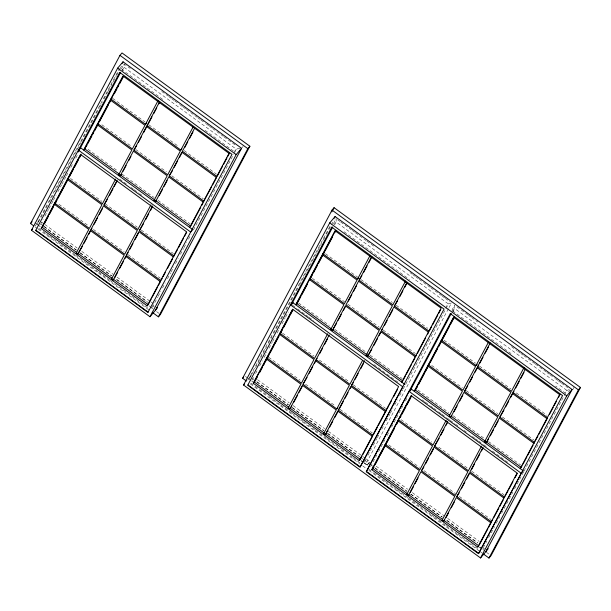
<?xml version="1.0" encoding="UTF-8"?>
<svg xmlns="http://www.w3.org/2000/svg" width="611" height="611" viewBox="0 0 611 611"><rect width="100%" height="100%" fill="white"/><g stroke="black" fill="none" stroke-linecap="round" stroke-linejoin="round"><path stroke-width="0.46" stroke-dasharray="3.06 2.29" d="M39.142 225.612L36.836 223.924L119.458 68.531M47.452 205.403L39.417 220.51L37.905 221.915L39.463 223.053M49.231 202.042L52.806 195.329M54.585 191.976L80.912 142.462M81.362 141.622L99.211 108.055M99.654 107.215L102.335 102.174M104.114 98.822L107.689 92.108M108.132 91.268L116.166 76.161M116.609 75.321L119.733 69.448M120.184 68.608L121.52 66.095M121.383 68.99L124.064 63.934L130.219 68.424M40.448 224.558L43.129 219.509M44.916 216.141L48.498 209.42M48.941 208.572L52.966 201.004M53.417 200.164L56.097 195.123M57.885 191.755L61.467 185.026M61.91 184.186L65.935 176.617M66.385 175.777L69.066 170.729M70.853 167.368L73.091 163.16M75.772 158.119L77.559 154.751M122.276 70.662L124.071 67.286L124.064 63.934M152.269 307.318L157.638 297.229M158.081 296.388L160.769 291.34M162.557 287.98L165.237 282.931M167.475 278.723L170.606 272.842M171.049 271.994L173.73 266.954M175.525 263.585L178.206 258.545M180.444 254.336L183.567 248.448M184.018 247.608L186.699 242.559M188.494 239.199L191.174 234.15M193.412 229.95L233.654 154.255M234.097 153.422L236.335 149.214L239.451 148.137L238.557 149.817M247.707 380.08L248.898 378.675L330.627 224.963M248.898 378.675L253.71 371.053M255.497 367.7L266.648 346.72M268.435 343.359L272.01 336.646M273.789 333.293L299.222 285.459M299.673 284.619L317.521 251.045M317.964 250.212L321.539 243.499M323.318 240.138L325.999 235.105M326.442 234.265L334.034 219.998M333.446 223.733L336.134 218.685L336.134 222.03L334.79 224.558M252.06 380.141L253.855 376.773M255.642 373.413L256.987 370.892M259.667 365.844L262.348 360.796M264.135 357.435L266.824 352.387M269.054 348.186L272.185 342.297M272.636 341.457L275.317 336.409M277.104 333.041L279.785 328M282.022 323.792L285.154 317.903M285.604 317.063L288.285 312.022M364.332 462.061L366.119 458.701M367.914 455.332L371.488 448.611M373.275 445.243L376.857 438.515M377.3 437.675L379.981 432.626M381.776 429.266L384.456 424.217M386.244 420.857L389.818 414.128M390.269 413.288L392.949 408.24M394.737 404.879L397.425 399.831M399.663 395.623L402.786 389.742M403.237 388.894L448.398 303.957L451.521 302.88L448.833 307.929M448.382 308.776L366.913 461.992L365.195 462.038M368.471 463.13L367.402 465.147L369.472 462.412M451.949 310.205L454.637 305.156L454.637 308.509L452.843 311.877M370.572 466.613L376.834 454.844M378.621 451.476L383.089 443.067M383.54 442.227L385.327 438.866M387.114 435.498L389.795 430.45M391.59 427.089L396.058 418.68M396.508 417.84L403.657 404.383M405.452 401.015L408.133 395.974M483.286 547.7L486.86 540.972M488.655 537.604L494.467 526.674M496.254 523.306L499.829 516.578M501.623 513.217L512.797 492.191M514.584 488.831L523.528 472.005M523.978 471.165L566.909 390.429L570.025 389.352M568.681 391.88L569.574 390.2M572.828 389.589L574.164 387.076M36.836 223.924L38.898 221.19M35.041 226.039L36.24 224.634M234.288 151.627L236.335 149.214L124.071 67.286L122.024 69.7L162.778 99.44M242.063 147.663L243.086 146.457M333.957 224.596L336.134 222.03L448.398 303.957L446.229 306.523M452.461 311.075L454.637 308.509L566.909 390.429L564.862 392.842L555.636 386.114M367.937 464.139L369.472 462.328M251.48 375.253L249.968 376.659L253.832 379.477M482.843 548.541L484.561 548.495M161.762 91.444L167.91 95.935M168.682 96.492L170.988 98.18M171.76 98.738L174.066 100.425M174.838 100.983L179.451 104.351M180.222 104.916L182.529 106.597M183.3 107.162L185.607 108.842M186.378 109.407L194.069 115.021M194.84 115.578L197.147 117.266M197.918 117.824L200.225 119.512M200.988 120.069L205.609 123.437M206.381 124.002L208.687 125.683M209.451 126.248L211.765 127.928M212.529 128.493L220.22 134.099M220.991 134.664L223.298 136.345M224.069 136.91L231.76 142.523M232.531 143.081L234.838 144.769M337.669 219.807L339.976 221.488M340.747 222.053L348.438 227.666M349.209 228.224L351.516 229.912M352.287 230.469L354.594 232.157M355.365 232.715L363.056 238.328M363.82 238.886L366.134 240.574M366.898 241.131L374.596 246.745M409.981 272.567L412.288 274.255M413.059 274.813L415.365 276.5M416.129 277.058L418.443 278.746M419.207 279.303L426.906 284.917M427.669 285.482L429.976 287.162M430.747 287.728L438.438 293.341M439.21 293.899L441.516 295.587M442.288 296.144L444.594 297.832M445.366 298.389L449.979 301.758M456.944 306.844L467.713 314.696M468.484 315.261L470.791 316.941M471.562 317.506L477.718 321.997M511.56 346.697L516.944 350.622M517.716 351.188L520.022 352.868M520.793 353.433L523.1 355.113M523.871 355.678L531.562 361.292M532.334 361.849L534.64 363.537M535.412 364.095L543.103 369.708M543.866 370.274L546.181 371.954M546.944 372.519L549.251 374.199M550.022 374.764L554.643 378.133M555.407 378.69L557.713 380.378M558.485 380.936L560.791 382.623M561.562 383.181L567.718 387.672M205.067 130.303L233.524 151.062M344.085 231.745L409.446 279.433M452.591 310.923L511.033 353.57M112.714 98.424L144.975 121.963M148.84 124.781L178.786 146.632M184.186 150.573L216.447 174.112M325.548 253.725L357.809 277.264M360.902 279.525L392.384 302.498M396.249 305.317L427.738 328.298M444.052 340.205L475.549 363.178M479.414 366.004L510.895 388.97M516.287 392.911L547.013 415.335M101.9 124.774L131.861 146.632M135.718 149.451L166.436 171.867M171.836 175.808L203.326 198.789M312.427 278.402L344.688 301.941M347.789 304.202L379.271 327.168M383.128 329.993L415.388 353.532M431.702 365.439L462.428 387.855M466.292 390.673L497.774 413.647M502.402 417.023L533.899 440.004M87.999 149.298L118.076 171.24M121.933 174.059L154.178 197.59M158.005 200.385L190.189 223.863M298.519 302.919L329.367 325.426M334.767 329.367L344.016 336.119M345.307 337.058L366.249 352.333M370.067 355.128L402.252 378.614M417.802 389.955L448.642 412.463M453.27 415.839L463.298 423.156M463.818 423.538L483.988 438.255M488.579 441.6L520.755 465.086M119.588 179.046L127.294 184.675M131.166 187.501L133.465 189.173M134.229 189.731L138.819 193.084M139.583 193.641L141.882 195.321M292.272 305.065L296.831 308.387M297.595 308.945L305.195 314.489M305.958 315.047L308.234 316.704M308.998 317.262L313.558 320.592M373.871 364.599L398.372 382.478M422.178 399.854L424.462 401.519M425.218 402.076L429.777 405.399M430.541 405.956L432.817 407.621M433.581 408.171L438.14 411.501M438.897 412.058L441.18 413.716M441.936 414.273L446.496 417.603M447.26 418.153L449.543 419.818M450.299 420.376L454.859 423.698M455.623 424.255L457.899 425.92M464.032 430.396L466.33 432.069M472.448 436.537L474.747 438.209M475.511 438.774L477.81 440.447M478.573 441.005L483.164 444.357M483.927 444.915L486.226 446.588M492.374 451.078L507.718 462.275M70.479 178.435L101.968 201.416M105.061 203.677L137.315 227.208M141.179 230.026L173.432 253.565M282.542 333.178L314.031 356.16M319.431 360.1L349.377 381.951M353.242 384.77L385.503 408.308M401.045 419.658L431.771 442.074M438.706 447.137L467.881 468.423M471.745 471.249L504.006 494.788M58.893 204.227L88.847 226.085M93.483 229.469L124.193 251.877M128.058 254.695L160.319 278.242M268.657 357.29L300.146 380.271M305.546 384.212L334.721 405.505M340.121 409.446L372.382 432.985M388.695 444.892L419.421 467.308M424.049 470.684L455.531 493.657M459.396 496.476L490.885 519.457M41.724 222.19L44.03 223.878M44.802 224.436L77.123 248.02M81.737 251.388L113.287 274.415M117.136 277.218L150.23 301.368M150.993 301.926L153.308 303.614M257.636 379.744L289.186 402.764M293.036 405.574L324.586 428.594M328.435 431.404L362.292 456.112M363.064 456.669L365.37 458.357M366.142 458.922L369.983 461.725M376.139 466.216L407.69 489.243M412.31 492.611L443.861 515.631M447.71 518.441L479.261 541.461M41.006 224.176L43.312 225.856M44.084 226.421L76.39 249.998M80.232 252.801L111.775 275.813M116.388 279.181L147.159 301.635M152.544 305.569L154.087 306.691M256.91 381.722L288.453 404.742M292.295 407.545L323.838 430.564M327.687 433.367L359.994 456.944M360.765 457.502L363.071 459.189M363.835 459.747L370.037 464.268M371.572 465.391L373.879 467.079M374.65 467.636L406.957 491.213M410.806 494.024L442.341 517.036M446.962 520.404L477.726 542.858M43.984 226.62L76.253 250.166M80.094 252.969L111.599 275.958M116.976 279.884L147.709 302.308M256.811 381.921L288.316 404.91M292.157 407.713L323.662 430.702M327.504 433.505L358.237 455.928M375.322 468.4L406.827 491.381M410.668 494.192L442.165 517.173M446.778 520.541L477.512 542.965M149.183 305.912L151.49 307.593M361.246 460.656L363.56 462.336M364.324 462.901L369.716 466.835M479.757 547.128L482.064 548.815M482.835 549.373L485.142 551.061M34.911 222.809L37.218 224.497M37.989 225.054L40.295 226.742M150.443 307.119L152.758 308.799M156.607 311.61L158.921 313.298M245.431 376.429L247.738 378.11M248.509 378.675L250.823 380.363M251.587 380.92L253.13 382.043M360.918 460.702L363.224 462.382M363.996 462.947L369.388 466.88M479.482 547.219L481.789 548.899M486.409 552.275L489.487 554.521M38.722 228.369L45.642 233.417M46.413 233.982L48.72 235.663M49.491 236.228L60.252 244.079M61.024 244.644L63.33 246.325M64.102 246.89L71.785 252.496M72.556 253.061L74.863 254.741M75.634 255.306L83.325 260.912M84.089 261.477L86.395 263.158M87.167 263.723L97.936 271.574M98.699 272.139L109.468 279.991M110.24 280.556L135.611 299.069M136.383 299.634L148.687 308.608M250.785 383.112L268.473 396.02M269.245 396.585L276.928 402.191M277.7 402.756L280.006 404.436M280.777 405.001L288.468 410.607M289.232 411.172L291.539 412.853M292.31 413.418L303.079 421.269M303.843 421.834L314.612 429.686M315.383 430.251L326.144 438.102M326.916 438.667L340.755 448.764M341.526 449.329L352.287 457.181M353.059 457.746L360.75 463.352M368.525 469.027L373.138 472.395M373.909 472.96L381.592 478.566M382.364 479.131L384.67 480.811M385.442 481.376L393.133 486.982M393.896 487.547L396.203 489.228M396.974 489.793L407.743 497.644M408.507 498.209L419.276 506.061M420.047 506.626L430.808 514.477M431.58 515.042L433.886 516.723M434.658 517.288L445.419 525.139M446.19 525.704L456.952 533.556M457.723 534.121L479.253 549.831M35.171 226.91L37.485 228.59M38.256 229.156L149.939 310.655M250.311 383.899L359.642 463.673M362.72 465.918L365.798 468.171M368.876 470.417L478.971 550.755M479.742 551.313L482.056 553.001"/><path stroke-width="0.92" d="M33.628 225.78L30.55 223.534L119.97 55.357L122.017 52.943L249.884 146.243L160.456 314.421L158.409 316.834L152.254 312.343M31.459 230.263L117.671 68.127L123.04 61.795L241.551 148.267L155.339 310.403L149.97 316.735L31.459 230.263L32.658 228.858M122.147 63.475L123.04 61.795M78.284 151.963L120.68 72.228M41.166 228.468L80.522 154.453L186.554 231.821L147.198 305.844L41.166 228.468L43.213 226.055M54.264 204.204L55.822 201.989L54.264 204.204L88.824 229.423L76.245 253.091L77.803 254.229L82.294 246.493M68.944 177.312L67.378 179.527L101.945 204.754L89.359 228.415L54.799 203.196M81.11 154.071L42.19 227.261L76.757 252.488L76.245 253.091M44.557 223.534L48.582 215.966M49.476 214.278L53.501 206.709M54.394 205.029L57.075 199.98M57.976 198.3L67.363 180.635M69.601 176.434L73.626 168.857M74.519 167.177L78.544 159.608M79.438 157.928L80.782 155.4M121.299 174.57L120.275 175.777L118.717 174.639L131.839 149.97L97.271 124.751L98.829 122.536M111.416 98.867L111.95 97.859L110.392 100.074L144.952 125.301L132.373 148.962L97.806 123.743M110.469 100.288L84.662 148.817L119.229 174.036L118.717 174.639M111.439 98.463L123.155 76.428M86.136 146.77L87.029 145.09M87.923 143.402L91.948 135.833M92.841 134.153L93.735 132.472M94.636 130.785L98.661 123.216M99.555 121.536L108.498 104.71M109.392 103.03L110.736 100.51M114.31 93.781L116.991 88.732M117.885 87.052L118.786 85.364M119.68 83.684L123.254 76.955M115.601 179.069L102.48 203.746L67.92 178.519M110.927 99.066L145.487 124.293L158.073 100.624M77.803 254.229L90.39 230.561L124.17 255.215L111.584 278.883L113.15 280.014L113.661 279.41L148.221 304.637L147.198 305.844M90.924 229.553L103.503 205.892L137.292 230.538L124.705 254.207L90.924 229.553L91.948 228.346M150.948 204.861L137.826 229.537L104.038 204.884L117.159 180.207M84.035 243.224L87.068 237.511M88.809 234.25L90.543 230.989M94.117 224.268L97.584 217.737M99.318 214.476L102.358 208.763M107.253 199.56L104.038 204.884M109.438 195.451L112.936 188.868M114.249 186.401L116.869 181.467M120.275 175.777L133.397 151.108L167.177 175.762L154.064 200.431L155.622 201.569L156.645 200.362M133.931 150.1L146.518 126.439L180.298 151.085L167.712 174.754L133.931 150.1L136.688 145.632M181.857 148.878L180.833 150.085L147.052 125.431L159.196 102.579M123.048 171.286L126.11 165.528M128.738 160.594L130.922 156.477M138.422 142.363L141.462 136.65M143.631 132.572L147.106 126.042M148.504 123.407L151.979 116.877M153.712 113.615L156.752 107.903M158.921 103.817L159.792 102.19M180.833 150.085L193.42 126.416M113.15 280.014L125.729 256.353L160.296 281.572L160.83 280.564L126.263 255.345L138.85 231.676L173.409 256.903L177.518 249.532M173.952 255.894L139.384 230.675L152.506 205.999M114.601 277.997L117.64 272.285M119.809 268.198L123.285 261.676M125.018 258.407L126.317 255.963M128.157 252.503L126.263 255.345M129.891 249.242L132.931 243.529M135.1 239.451L138.567 232.921M143.47 223.71L139.384 230.675M145.655 219.593L148.717 213.842M150.466 210.551L152.651 206.434M155.622 201.569L168.743 176.9L203.303 202.119L211.727 186.638M203.837 201.111L169.278 175.892L181.857 152.223L216.424 177.45L216.958 176.442L182.391 151.222L194.542 128.371M159.265 195.428L162.327 189.67M164.076 186.386L167.139 180.627M172.47 170.606L169.278 175.892M174.204 167.338L177.671 160.815M179.413 157.546L182.445 151.834M184.721 147.564L187.753 141.851M189.494 138.59L192.961 132.06M148.221 304.637L151.261 298.924M152.131 297.29L157.333 287.498M158.203 285.864L160.372 281.786M161.342 279.96L162.213 278.333M163.076 276.699L165.245 272.621M167.414 268.535L172.623 258.743M178.397 247.89L183.644 238.023M184.514 236.373L186.706 232.264M189.67 227.399L229.026 153.376L122.994 76.008L83.638 150.023L85.685 147.61M200.752 207.274L190.693 226.192L120.787 175.174M201.63 205.632L202.944 203.165M212.597 185.003L216.5 177.664M217.47 175.838L222.679 166.047M223.542 164.412L227.017 157.882M227.88 156.256L229.621 152.987M149.97 316.735L236.174 154.606L241.551 148.267M158.409 316.834L247.837 148.656L249.884 146.243M246.462 381.088L242.613 378.278L332.033 210.1L334.08 207.687L580.45 387.466L491.03 555.643L488.983 558.057L483.591 554.124M331.849 211.895L334.08 207.687M243.529 385.006L329.734 222.87L335.111 216.538L572.117 389.49L485.913 551.618L480.536 557.958L243.529 385.006L244.721 383.601M334.209 218.219L335.111 216.538M291.516 304.507L332.743 226.979M253.229 383.212L292.585 309.197L398.616 386.572L359.26 460.587L253.229 383.212L255.276 380.798L257.514 376.597M267.351 357.74L267.885 356.732L266.327 358.947L300.887 384.166L288.308 407.835L289.866 408.973L291.76 406.132M266.862 357.939L301.429 383.158L314.008 359.497L279.448 334.27L281.007 332.056L280.472 333.064M266.404 359.161L254.252 382.005L288.82 407.232L288.308 407.835M267.374 357.336L292.738 309.632M259.751 372.389L262.432 367.341M263.326 365.661L264.219 363.98M265.121 362.3L269.145 354.724M270.039 353.043L274.064 345.475M274.958 343.794L278.983 336.226M279.876 334.538L282.557 329.497M283.451 327.809L289.27 316.88M290.164 315.192L292.845 310.151M336.424 323.563L332.338 330.528L330.78 329.39L343.901 304.713L309.334 279.494L310.892 277.279M309.869 278.486L344.436 303.705L357.015 280.044L322.455 254.818L324.013 252.603M335.653 230.362L296.732 303.56L331.292 328.787L330.78 329.39M298.199 301.513L300.879 296.465M301.781 294.785L307.593 283.848M309.83 279.647L312.511 274.599M313.405 272.918L317.43 265.35M318.323 263.662L324.135 252.733M325.029 251.045L332.636 236.747M334.874 232.539L335.767 230.859M327.664 333.812L314.543 358.489L279.983 333.262M322.99 253.809L357.557 279.036L370.136 255.367M289.866 408.973L302.453 385.304L336.233 409.958L323.654 433.627L325.212 434.765L327.97 430.289M302.987 384.296L315.566 360.635L349.355 385.289L336.768 408.95L302.987 384.296L307.043 377.377M362.567 360.429L349.889 384.281L316.101 359.627L329.222 334.95M293.929 402.053L297.397 395.523M299.13 392.262L302.17 386.549M309.212 373.298L312.687 366.768M314.421 363.507L316.154 360.246M319.752 353.486L322.371 348.553M324.563 344.436L327.626 338.677M332.338 330.528L345.459 305.851L379.24 330.505L366.126 355.182L367.685 356.312L371.771 349.355M405.483 281.159L392.896 304.828L359.115 280.174L371.259 257.323M338.173 320.271L341.236 314.512M343.42 310.403L345.605 306.294M348.316 301.192L351.791 294.662M353.525 291.401L356.564 285.688M361.872 275.698L359.115 280.174M363.606 272.437L367.081 265.907M368.815 262.646L371.855 256.933M325.212 434.765L337.791 411.096L372.359 436.315M372.893 435.315L338.326 410.088L350.913 386.427L385.48 411.646L385.992 411.043L378.178 425.73M388.275 406.743L386.015 410.638L351.447 385.419L364.568 360.742M329.703 427.028L332.743 421.315M334.912 417.237L338.379 410.707M339.785 408.064L343.26 401.542M344.994 398.273L348.033 392.56M350.202 388.481L351.065 386.847M353.349 382.562L351.447 385.419M355.098 379.278L358.153 373.52M360.78 368.586L363.4 363.652M367.685 356.312L380.806 331.643L415.365 356.862L416.412 355.258M415.9 355.862L381.34 330.635L393.919 306.974L428.487 332.193L429.021 331.185L394.454 305.966L407.041 282.297M373.955 345.238L377.453 338.662M379.202 335.37L380.951 332.079M384.533 325.35L387.137 320.454M389.306 316.376L392.774 309.846M397.646 300.673L394.454 305.966M399.823 296.595L402.855 290.882M404.589 287.621L407.193 282.725M359.26 460.587L362.025 456.119M362.888 454.485L372.435 436.529M373.405 434.711L377.308 427.364M389.146 405.101L391.338 400.992M393.522 396.875L397.456 389.474M403.199 380.111L405.383 376.002M406.262 374.352L411.508 364.484M412.379 362.842L415.006 357.909M417.282 353.624L425.523 338.12M427.692 334.034L428.563 332.407M429.533 330.582L431.702 326.503M432.573 324.869L437.774 315.077M438.645 313.443L440.814 309.365M523.36 470.89L411.096 388.97L409.049 391.384L366.478 471.44L478.749 553.367L521.313 473.304L522.848 471.493M451.246 313.451L410.019 390.979L411.554 389.169M371.74 469.691L411.096 395.668L517.127 473.044L477.771 547.059L371.74 469.691L373.787 467.278M408.881 494.841L408.369 495.445L406.811 494.307L419.398 470.646L384.831 445.419L386.389 443.204M411.677 395.286L397.952 420.75L432.512 445.969L419.933 469.638L385.365 444.411M398.028 420.964L372.763 468.484L442.67 519.495L442.158 520.098L443.716 521.236L444.739 520.03M375.123 464.75L379.148 457.181M380.042 455.5L385.862 444.564M386.755 442.883L394.355 428.586M396.592 424.378L397.937 421.857M400.174 417.649L401.068 415.969M401.962 414.289L405.987 406.712M406.88 405.032L410.905 397.463M429.403 363.751L427.845 365.966L462.405 391.193L449.284 415.862L450.849 417L451.873 415.793M440.959 341.297L442.517 339.082L440.959 341.297L475.526 366.516L462.939 390.185L428.38 364.958M428.891 364.355L454.156 316.834M416.702 387.993L417.603 386.305M418.497 384.625L424.309 373.688M425.203 372.007L427.883 366.959M430.121 362.758L434.146 355.182M435.04 353.502L437.728 348.453M438.622 346.773L449.352 326.587M450.246 324.907L454.271 317.338M446.167 420.292L433.054 444.961L398.487 419.742M441.493 340.289L476.061 365.508L488.64 341.847M408.369 495.445L420.956 471.784L454.744 496.43L442.158 520.098M421.491 470.776L434.077 447.107L467.858 471.761L455.279 495.429L421.491 470.776L423.82 467.117M481.514 446.083L468.393 470.753L434.612 446.099L447.726 421.43M410.264 492.611L413.303 486.898M415.037 483.629L418.077 477.917M425.554 463.856L428.586 458.143M430.327 454.874L433.359 449.169M439.133 438.316L434.612 446.099M440.882 435.024L443.945 429.266M446.129 425.157L447.443 422.69M450.849 417L463.963 392.331L497.751 416.977L484.63 441.654L486.188 442.792L488.525 439.118M464.497 391.323L477.084 367.654L510.872 392.308L498.286 415.976L464.497 391.323L467.69 386.03M523.986 367.639L511.407 391.3L477.619 366.646L490.205 342.985M454.057 411.684L457.12 405.925M459.739 400.992L462.802 395.233M469.867 381.951L472.463 377.056M475.068 372.16L477.672 367.264M479.948 362.995L482.98 357.282M485.149 353.196L488.624 346.674M443.716 521.236L456.302 497.568L490.862 522.795L492.779 519.549M491.397 521.786L456.837 496.567L469.416 472.899L503.983 498.118M483.072 447.221L469.951 471.891L504.518 497.117L508.092 490.755M446.045 517.586L448.642 512.682M451.246 507.787L454.286 502.074M459.159 492.909L456.837 496.567M461.328 488.831L464.803 482.3M466.537 479.039L469.576 473.326M471.417 469.859L474.472 464.108M476.664 459.991L479.727 454.233M481.476 450.949L482.782 448.482M486.188 442.792L499.309 418.115L533.877 443.342L534.388 442.738M533.877 443.342L534.411 442.333L499.844 417.114L512.43 393.446L546.99 418.665L547.525 417.657L512.965 392.438L525.116 369.586M490.274 435.826L493.337 430.068M495.086 426.784L498.148 421.025M503.907 410.195L499.844 417.114M505.641 406.926L508.68 401.213M510.849 397.135L513.019 393.056M515.722 387.97L519.197 381.44M520.931 378.178L523.963 372.466M479.23 545.043L487.906 528.721M488.769 527.087L490.938 523.008M493.65 517.922L498.851 508.123M499.722 506.496L503.197 499.966M508.963 489.106L512.904 481.705M515.088 477.596L517.273 473.479M416.259 388.833L414.212 391.246L453.568 317.224L559.6 394.599L520.244 468.614L522.138 465.765M523.016 464.123L526.949 456.715M527.828 455.073L533.075 445.205M537.955 436.017L534.411 442.333M538.826 434.383L542.301 427.86M543.164 426.226L547.066 418.879M549.342 414.609L553.245 407.262M554.116 405.635L556.285 401.549M558.454 397.471L560.188 394.21M480.536 557.958L566.748 395.821L572.117 389.49M488.983 558.057L578.403 389.879L580.45 387.466M155.339 310.403L157.409 307.669M485.913 551.618L487.975 548.884M97.271 124.751L98.295 123.544M67.89 178.924L68.401 178.32M30.55 223.534L32.085 221.724M145.487 124.293L146.51 123.086M147.052 125.431L148.076 124.224M154.064 200.431L154.575 199.828M111.584 278.883L112.096 278.28L78.315 253.626M192.282 230.278L190.747 232.088L78.475 150.161L80.522 147.747L192.793 229.675M322.455 254.818L323.479 253.611M309.334 279.494L309.846 278.891M292.027 303.904L293.051 302.697M297.748 302.353L295.709 304.767L335.065 230.752L441.096 308.12L401.74 382.142L402.764 380.936L332.85 329.925M279.448 334.27L279.96 333.667M242.613 378.278L243.636 377.071M357.557 279.036L358.581 277.829M316.101 359.627L317.124 358.42M381.34 330.635L382.364 329.428M366.126 355.182L367.15 353.968M336.768 408.95L337.791 407.743M338.326 410.088L339.349 408.881M323.654 433.627L324.166 433.023L290.378 408.369M428.869 364.759L415.236 390.039L449.795 415.259L449.284 415.862M384.831 445.419L385.854 444.212M476.061 365.508L477.084 364.301M477.619 366.646L478.642 365.439M406.811 494.307L407.323 493.703M512.965 392.438L513.988 391.231M484.63 441.654L485.653 440.447M477.771 547.059L478.795 545.852L444.228 520.633M156.408 308.387L157.417 307.448M486.982 549.61L487.99 548.67M119.97 55.357L247.837 148.656M332.033 210.1L578.403 389.879M117.671 68.127L236.174 154.606M329.734 222.87L566.748 395.821M451.361 416.397L485.142 441.05M486.7 442.188L521.267 467.407M404.856 384.418L292.585 302.491L290.538 304.904L402.809 386.832L360.238 466.888L247.974 384.968M409.049 391.384L521.313 473.304M325.724 434.161L360.284 459.38M35.904 230.225L148.175 312.145M119.718 72.419L35.652 230.523L147.923 312.45L231.989 154.339L119.718 72.419M331.781 227.162L247.715 385.266L359.986 467.194L444.052 309.09L331.781 227.162M358.581 281.182L345.994 304.843L379.782 329.497L392.361 305.836L358.581 281.182M450.292 313.634L366.218 471.745L478.489 553.665L562.555 395.561L450.292 313.634"/></g></svg>
